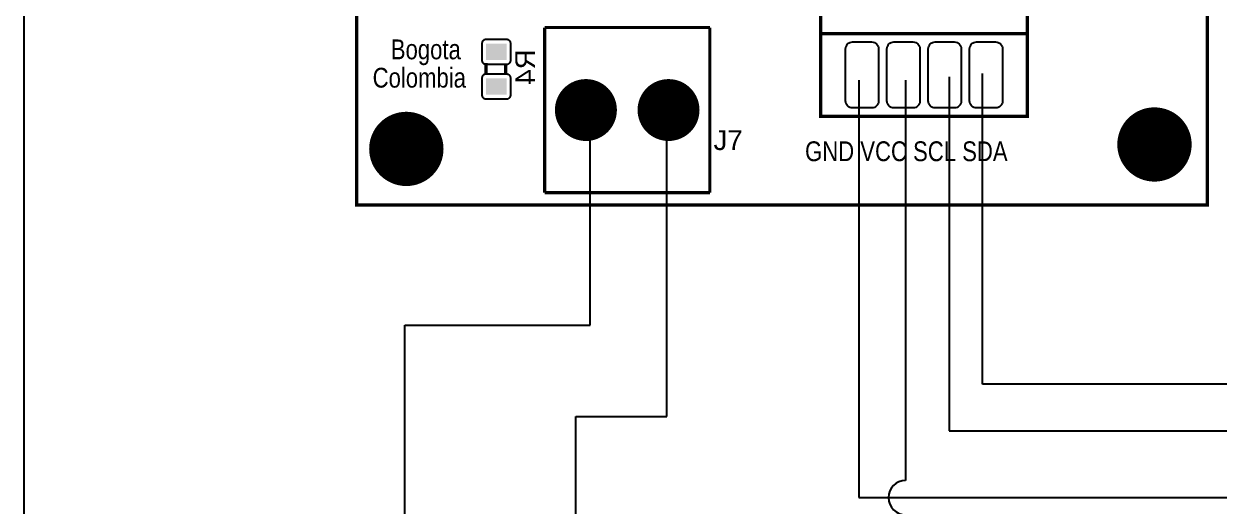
# Model space of a CAD drawing. Header units: inches. Extents: x 15 to 148, y 10 to 111.
# Drawn here: x 126.91 to 130.382, y 102.755 to 104.158 of the extents above; entities that cross this region are included whole.
import ezdxf

# ---------------------------------------------------------------- set-up
doc = ezdxf.new("R2010")
doc.units = ezdxf.units.IN
doc.header["$MEASUREMENT"] = 0
doc.layers.add('BLK_12AWG', color=7, linetype='Continuous')

# ---------------------------------------------------------------- blocks, each defined once
blk = doc.blocks.new('RPAD')
blk.add_trace([(-0.5, -0.5), (-0.5, 0.5), (0.5, -0.5), (0.5, 0.5)])
blk = doc.blocks.new('EPAD')
at = {"const_width": 0.5}
blk.add_lwpolyline([(-0.25, 0, 1), (0.25, 0, 1)], format="xyb", close=True, dxfattribs=at)
blk = doc.blocks.new('i2c')
at = {"const_width": 0.008}
for points in [[(129.4798, 105.3043), (131.5396, 105.3043), (131.5396, 109.1728), (129.4798, 109.1728), (129.4798, 105.3043)], [(129.4798, 105.3043), (131.5396, 105.3043), (131.5396, 109.1728), (129.4798, 109.1728), (129.4798, 105.3043)], [(129.4798, 105.3043), (131.5396, 105.3043), (131.5396, 109.1728), (129.4798, 109.1728), (129.4798, 105.3043)], [(130.6036, 105.5196), (131.1036, 105.5196), (131.1036, 105.7696), (130.6036, 105.7696), (130.6036, 105.5196)], [(130.6036, 105.5196), (131.1036, 105.5196), (131.1036, 105.7696), (130.6036, 105.7696), (130.6036, 105.5196)], [(130.6036, 105.5196), (131.1036, 105.5196), (131.1036, 105.7696), (130.6036, 105.7696), (130.6036, 105.5196)], [(129.935, 105.3346), (129.935, 105.7346)], [(130.335, 105.7346), (129.935, 105.7346)], [(129.935, 105.3346), (129.935, 105.7346)], [(130.335, 105.7346), (129.935, 105.7346)], [(129.935, 105.3346), (129.935, 105.7346)], [(130.335, 105.7346), (129.935, 105.7346)], [(130.335, 105.3346), (130.335, 105.7346)], [(130.335, 105.3346), (130.335, 105.7346)], [(130.335, 105.3346), (130.335, 105.7346)], [(130.6036, 105.7196), (131.1036, 105.7196)], [(130.6036, 105.7196), (131.1036, 105.7196)], [(130.6036, 105.7196), (131.1036, 105.7196)], [(129.7931, 105.6206), (129.7931, 105.6486)], [(129.7931, 105.6206), (129.7931, 105.6486)], [(129.7931, 105.6206), (129.7931, 105.6486)], [(129.8411, 105.6206), (129.8411, 105.6476)], [(129.8411, 105.6206), (129.8411, 105.6476)], [(129.8411, 105.6206), (129.8411, 105.6476)], [(130.335, 105.3346), (129.935, 105.3346)], [(130.335, 105.3346), (129.935, 105.3346)], [(130.335, 105.3346), (129.935, 105.3346)]]:
    blk.add_lwpolyline(points, dxfattribs=at)
for points in [[(129.8531, 105.6556), (129.8531, 105.6956), (129.8531, 105.6966), (129.8529, 105.6976), (129.8527, 105.6986), (129.8524, 105.6995), (129.8519, 105.7004), (129.8514, 105.7012), (129.8509, 105.702), (129.8502, 105.7027), (129.8495, 105.7033), (129.8488, 105.7039), (129.8479, 105.7044), (129.8471, 105.7048), (129.8461, 105.7051), (129.8452, 105.7054), (129.8442, 105.7055), (129.8431, 105.7056), (129.7931, 105.7056), (129.7921, 105.7055), (129.7911, 105.7054), (129.7901, 105.7051), (129.7892, 105.7048), (129.7883, 105.7044), (129.7875, 105.7039), (129.7867, 105.7033), (129.786, 105.7027), (129.7854, 105.702), (129.7848, 105.7012), (129.7843, 105.7004), (129.7839, 105.6995), (129.7836, 105.6986), (129.7833, 105.6976), (129.7832, 105.6966), (129.7831, 105.6956), (129.7831, 105.6556), (129.7832, 105.6545), (129.7833, 105.6535), (129.7836, 105.6526), (129.7839, 105.6516), (129.7843, 105.6508), (129.7848, 105.6499), (129.7854, 105.6492), (129.786, 105.6485), (129.7867, 105.6478), (129.7875, 105.6473), (129.7883, 105.6468), (129.7892, 105.6464), (129.7901, 105.646), (129.7911, 105.6458), (129.7921, 105.6456), (129.7931, 105.6456), (129.8431, 105.6456), (129.8442, 105.6456), (129.8452, 105.6458), (129.8461, 105.646), (129.8471, 105.6464), (129.8479, 105.6468), (129.8488, 105.6473), (129.8495, 105.6478), (129.8502, 105.6485), (129.8509, 105.6492), (129.8514, 105.6499), (129.8519, 105.6508), (129.8524, 105.6516), (129.8527, 105.6526), (129.8529, 105.6535), (129.8531, 105.6545), (129.8531, 105.6556)], [(130.6806, 105.6996), (130.7266, 105.6996), (130.7301, 105.6993), (130.7333, 105.6983), (130.7362, 105.6967), (130.7387, 105.6947), (130.7408, 105.6922), (130.7423, 105.6893), (130.7433, 105.6861), (130.7436, 105.6826), (130.7436, 105.5566), (130.7433, 105.5531), (130.7423, 105.5499), (130.7408, 105.547), (130.7387, 105.5445), (130.7362, 105.5425), (130.7333, 105.5409), (130.7301, 105.5399), (130.7266, 105.5396), (130.6806, 105.5396), (130.6771, 105.5399), (130.6739, 105.5409), (130.671, 105.5425), (130.6685, 105.5445), (130.6665, 105.547), (130.6649, 105.5499), (130.664, 105.5531), (130.6636, 105.5566), (130.6636, 105.6826), (130.664, 105.6861), (130.6649, 105.6893), (130.6665, 105.6922), (130.6685, 105.6947), (130.671, 105.6967), (130.6739, 105.6983), (130.6771, 105.6993), (130.6806, 105.6996)], [(130.7806, 105.6996), (130.8266, 105.6996), (130.8301, 105.6993), (130.8333, 105.6983), (130.8362, 105.6967), (130.8387, 105.6947), (130.8408, 105.6922), (130.8423, 105.6893), (130.8433, 105.6861), (130.8436, 105.6826), (130.8436, 105.5566), (130.8433, 105.5531), (130.8423, 105.5499), (130.8408, 105.547), (130.8387, 105.5445), (130.8362, 105.5425), (130.8333, 105.5409), (130.8301, 105.5399), (130.8266, 105.5396), (130.7806, 105.5396), (130.7771, 105.5399), (130.7739, 105.5409), (130.771, 105.5425), (130.7685, 105.5445), (130.7665, 105.547), (130.7649, 105.5499), (130.764, 105.5531), (130.7636, 105.5566), (130.7636, 105.6826), (130.764, 105.6861), (130.7649, 105.6893), (130.7665, 105.6922), (130.7685, 105.6947), (130.771, 105.6967), (130.7739, 105.6983), (130.7771, 105.6993), (130.7806, 105.6996)], [(130.8806, 105.6996), (130.9266, 105.6996), (130.9301, 105.6993), (130.9333, 105.6983), (130.9362, 105.6967), (130.9387, 105.6947), (130.9408, 105.6922), (130.9423, 105.6893), (130.9433, 105.6861), (130.9436, 105.6826), (130.9436, 105.5566), (130.9433, 105.5531), (130.9423, 105.5499), (130.9408, 105.547), (130.9387, 105.5445), (130.9362, 105.5425), (130.9333, 105.5409), (130.9301, 105.5399), (130.9266, 105.5396), (130.8806, 105.5396), (130.8771, 105.5399), (130.8739, 105.5409), (130.871, 105.5425), (130.8685, 105.5445), (130.8665, 105.547), (130.8649, 105.5499), (130.864, 105.5531), (130.8636, 105.5566), (130.8636, 105.6826), (130.864, 105.6861), (130.8649, 105.6893), (130.8665, 105.6922), (130.8685, 105.6947), (130.871, 105.6967), (130.8739, 105.6983), (130.8771, 105.6993), (130.8806, 105.6996)], [(130.9806, 105.6996), (131.0266, 105.6996), (131.0301, 105.6993), (131.0333, 105.6983), (131.0362, 105.6967), (131.0387, 105.6947), (131.0408, 105.6922), (131.0423, 105.6893), (131.0433, 105.6861), (131.0436, 105.6826), (131.0436, 105.5566), (131.0433, 105.5531), (131.0423, 105.5499), (131.0408, 105.547), (131.0387, 105.5445), (131.0362, 105.5425), (131.0333, 105.5409), (131.0301, 105.5399), (131.0266, 105.5396), (130.9806, 105.5396), (130.9771, 105.5399), (130.9739, 105.5409), (130.971, 105.5425), (130.9685, 105.5445), (130.9665, 105.547), (130.9649, 105.5499), (130.964, 105.5531), (130.9636, 105.5566), (130.9636, 105.6826), (130.964, 105.6861), (130.9649, 105.6893), (130.9665, 105.6922), (130.9685, 105.6947), (130.971, 105.6967), (130.9739, 105.6983), (130.9771, 105.6993), (130.9806, 105.6996)], [(129.8531, 105.5716), (129.8531, 105.6116), (129.8531, 105.6126), (129.8529, 105.6136), (129.8527, 105.6146), (129.8524, 105.6155), (129.8519, 105.6164), (129.8514, 105.6172), (129.8509, 105.618), (129.8502, 105.6187), (129.8495, 105.6193), (129.8488, 105.6199), (129.8479, 105.6204), (129.8471, 105.6208), (129.8461, 105.6211), (129.8452, 105.6214), (129.8442, 105.6215), (129.8431, 105.6216), (129.7931, 105.6216), (129.7921, 105.6215), (129.7911, 105.6214), (129.7901, 105.6211), (129.7892, 105.6208), (129.7883, 105.6204), (129.7875, 105.6199), (129.7867, 105.6193), (129.786, 105.6187), (129.7854, 105.618), (129.7848, 105.6172), (129.7843, 105.6164), (129.7839, 105.6155), (129.7836, 105.6146), (129.7833, 105.6136), (129.7832, 105.6126), (129.7831, 105.6116), (129.7831, 105.5716), (129.7832, 105.5705), (129.7833, 105.5695), (129.7836, 105.5686), (129.7839, 105.5676), (129.7843, 105.5668), (129.7848, 105.5659), (129.7854, 105.5652), (129.786, 105.5645), (129.7867, 105.5638), (129.7875, 105.5633), (129.7883, 105.5628), (129.7892, 105.5624), (129.7901, 105.562), (129.7911, 105.5618), (129.7921, 105.5616), (129.7931, 105.5616), (129.8431, 105.5616), (129.8442, 105.5616), (129.8452, 105.5618), (129.8461, 105.562), (129.8471, 105.5624), (129.8479, 105.5628), (129.8488, 105.5633), (129.8495, 105.5638), (129.8502, 105.5645), (129.8509, 105.5652), (129.8514, 105.5659), (129.8519, 105.5668), (129.8524, 105.5676), (129.8527, 105.5686), (129.8529, 105.5695), (129.8531, 105.5705), (129.8531, 105.5716)]]:
    blk.add_lwpolyline(points, close=True)
at = {"xscale": 0.04, "yscale": 0.05, "rotation": 270}
for p in [(129.8181, 105.6756), (129.8181, 105.5916)]:
    blk.add_blockref('RPAD', p, dxfattribs=at)
for p, xscale, yscale in [((130.035, 105.5346), 0.15, 0.15), ((130.235, 105.5346), 0.15, 0.15), ((129.6003, 105.4404), 0.18, 0.18), ((131.4113, 105.4511), 0.18, 0.18)]:
    blk.add_blockref('EPAD', p, dxfattribs=dict(xscale=xscale, yscale=yscale))
for s, width, p in [('Bogota', 0.833333, (129.5627, 105.6576)), ('Bogota', 0.833333, (129.5627, 105.6576)), ('Bogota', 0.833333, (129.5627, 105.6576)), ('Colombia', 0.833333, (129.5187, 105.589)), ('Colombia', 0.833333, (129.5187, 105.589)), ('Colombia', 0.833333, (129.5187, 105.589)), ('J7', 1.041667, (130.344, 105.4376)), ('J7', 1.041667, (130.344, 105.4376)), ('J7', 1.041667, (130.344, 105.4376)), ('GND VCC SCL SDA', 0.833333, (130.5654, 105.4107)), ('GND VCC SCL SDA', 0.833333, (130.5654, 105.4107)), ('GND VCC SCL SDA', 0.833333, (130.5654, 105.4107))]:
    blk.add_text(s, height=0.048, dxfattribs=dict(width=width)).set_placement(p)
at = {"text_generation_flag": 2, "width": 1.041667}
blk.add_text('R4', height=0.048, rotation=90, dxfattribs=at).set_placement((129.9119, 105.6816))
blk.add_text('R4', height=0.048, rotation=90, dxfattribs=at).set_placement((129.9119, 105.6816))
blk.add_text('R4', height=0.048, rotation=90, dxfattribs=at).set_placement((129.9119, 105.6816))

msp = doc.modelspace()

# ---------------------------------------------------------------- linework, layer by layer
at = {"color": 7, "linetype": 'Continuous'}
msp.add_line((126.9102, 110.7588), (126.9102, 94.5738), dxfattribs=at)
at = {"layer": 'BLK_12AWG'}
for p, q in [((129.3356, 103.9938), (129.3356, 102.7803)), ((129.4715, 103.9938), (129.4715, 102.8303)), ((129.5978, 104.0035), (129.5978, 102.9745)), ((129.6949, 103.1104), (129.6949, 104.0132)), ((128.5549, 103.2818), (128.5549, 103.9116)), ((128.7773, 103.0162), (128.7773, 103.9178)), ((128.0166, 101.7642), (128.0166, 103.2818)), ((128.0166, 103.2818), (128.5549, 103.2818)), ((131.6279, 103.1104), (129.6949, 103.1104)), ((128.5131, 101.7432), (128.5131, 103.0162)), ((128.5131, 103.0162), (128.7773, 103.0162)), ((129.5978, 102.9745), (131.8708, 102.9745)), ((129.3356, 102.7803), (132.0844, 102.7803))]:
    msp.add_line(p, q, dxfattribs=at)
msp.add_arc((129.4715, 102.7803), 0.05, 90, 270, dxfattribs=at)

# ---------------------------------------------------------------- block references
at = {"layer": 'BLK_12AWG', "xscale": 1.2, "yscale": 1.2, "zscale": 1.2}
msp.add_blockref('i2c', (-27.4993, -22.7343), dxfattribs=at)

doc.saveas('drawing.dxf')
